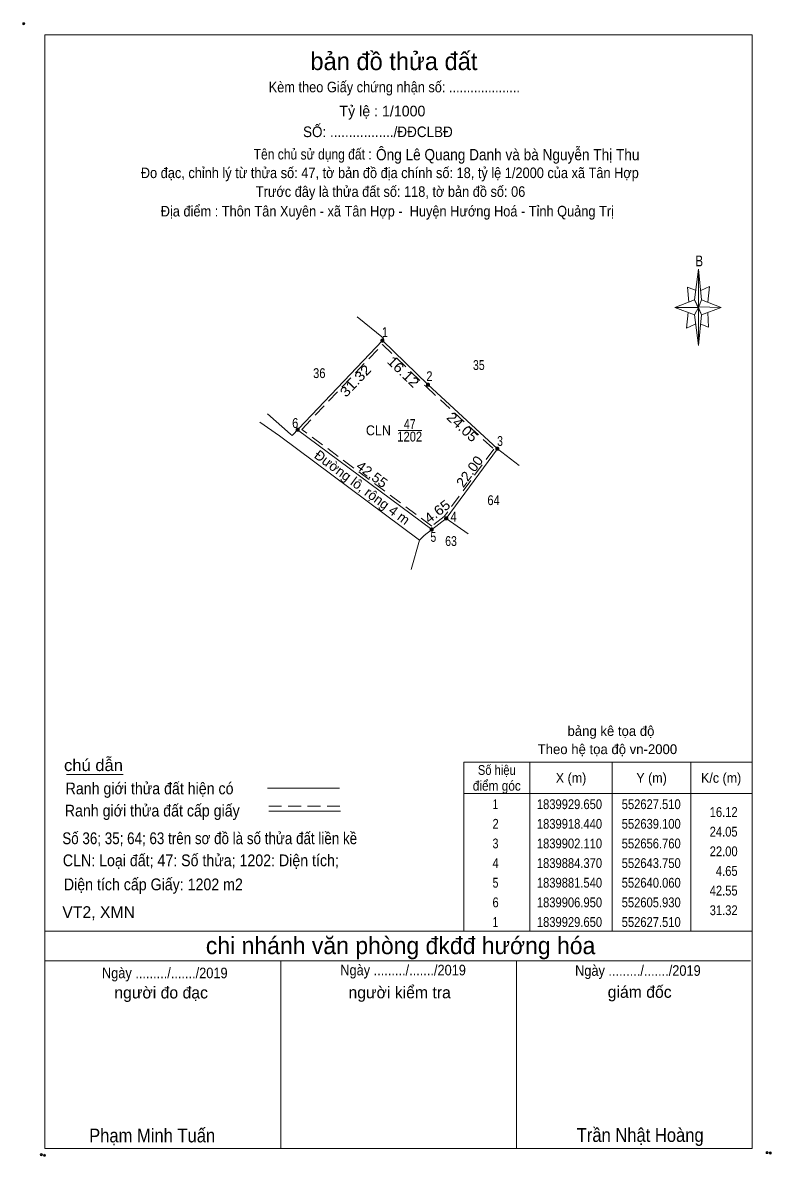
# Model space of a CAD drawing. Header units: metres. Extents: x 552149 to 553435, y 1839651 to 1840026.
# Drawn here: x 553244.7 to 553435.2, y 1839670.5 to 1839959.1 of the extents above; entities that cross this region are included whole.
import ezdxf
from ezdxf.enums import TextEntityAlignment as Align

# ---------------------------------------------------------------- set-up
doc = ezdxf.new("R2010")
doc.units = ezdxf.units.M
doc.header["$LTSCALE"] = 1.1
doc.header["$PDMODE"] = 32
doc.header["$PDSIZE"] = 0.55
doc.linetypes.add('MEDIUM_DASHED', pattern=[4.5, 3, -1.5])
for name, color, linetype, lineweight in [('1', 7, 'MEDIUM_DASHED', 13), ('10', 7, 'Continuous', 13), ('13', 7, 'Continuous', 13), ('17', 7, 'Continuous', 13), ('2', 7, 'Continuous', 13), ('23', 7, 'Continuous', 13), ('5', 7, 'Continuous', 13), ('6', 7, 'Continuous', 13), ('63', 7, 'MEDIUM_DASHED', 13)]:
    doc.layers.add(name, color=color, linetype=linetype, lineweight=lineweight)
for name, color, linetype in [('34', 7, 'Continuous'), ('4', 7, 'Continuous'), ('7', 7, 'Continuous')]:
    doc.layers.add(name, color=color, linetype=linetype)

msp = doc.modelspace()

# ---------------------------------------------------------------- hatches: boundary and pattern name
at = {"layer": '63'}
for points in [[(553336.64, 1839878.18, 1), (553335.84, 1839878.18, 1)], [(553348.23, 1839866.97, 1), (553347.43, 1839866.97, 1)], [(553315.06, 1839855.48, 1), (553314.26, 1839855.48, 1)], [(553365.89, 1839850.64, 1), (553365.09, 1839850.64, 1)], [(553352.88, 1839832.9, 1), (553352.08, 1839832.9, 1)], [(553349.19, 1839830.07, 1), (553348.39, 1839830.07, 1)]]:
    msp.add_hatch(color=256, dxfattribs=at).paths.add_polyline_path(points)

# ---------------------------------------------------------------- linework, layer by layer
at = {"layer": '1'}
msp.add_lwpolyline([(553336.26, 1839877.19), (553347.35, 1839866.46), (553364.56, 1839850.55), (553351.97, 1839833.39), (553348.78, 1839830.95), (553315.71, 1839855.57)], close=True, dxfattribs=at)
at = {"layer": '10'}
for p, q in [((553336.24, 1839878.18), (553336.53, 1839878.83)), ((553314.66, 1839855.48), (553348.79, 1839830.07)), ((553312.83, 1839854.39), (553313.29, 1839854.04)), ((553352.48, 1839832.9), (553365.49, 1839850.64)), ((553365.49, 1839850.64), (553371.05, 1839846.36)), ((553346.86, 1839828.59), (553352.48, 1839832.9)), ((553352.48, 1839832.9), (553358.07, 1839828.98)), ((553343.59, 1839819.88), (553345.71, 1839827.38))]:
    msp.add_line(p, q, dxfattribs=at)
msp.add_lwpolyline([(553365.49, 1839850.64), (553347.83, 1839866.97), (553336.24, 1839878.18), (553313.29, 1839854.04)], dxfattribs=at)
at = {"layer": '13'}
msp.add_line((553340.22, 1839855.32), (553346.29, 1839855.32), dxfattribs=at)
at = {"layer": '17'}
msp.add_line((553255.81, 1839767.73), (553270.29, 1839767.73), dxfattribs=at)
at = {"layer": '2'}
for p, q in [((553336.53, 1839878.83), (553329.84, 1839884.26)), ((553336.53, 1839878.83), (553329.84, 1839884.26)), ((553306.99, 1839859.53), (553312.83, 1839854.39)), ((553358.07, 1839828.98), (553352.48, 1839832.9))]:
    msp.add_line(p, q, dxfattribs=at)
msp.add_lwpolyline([(553343.59, 1839819.88), (553345.71, 1839827.38), (553346.86, 1839828.59), (553352.48, 1839832.9), (553358.07, 1839828.98)], dxfattribs=at)
at = {"layer": '23'}
for p, q in [((553306.99, 1839859.53), (553312.83, 1839854.39)), ((553305, 1839857.37), (553310.02, 1839853.94)), ((553310.02, 1839853.94), (553345.71, 1839827.38)), ((553345.71, 1839827.38), (553346.86, 1839828.59))]:
    msp.add_line(p, q, dxfattribs=at)
at = {"layer": '5'}
for p, q in [((553415.67, 1839888.56), (553416.67, 1839896.36)), ((553415.67, 1839884.76), (553410.67, 1839886.56)), ((553417.47, 1839888.56), (553422.47, 1839886.56)), ((553417.47, 1839884.76), (553416.67, 1839876.96)), ((553419.07, 1839885.36), (553419.27, 1839881.56)), ((553419.27, 1839881.56), (553417.27, 1839882.36)), ((553250.35, 1839727.84), (553430.35, 1839727.84)), ((553250.35, 1839720.24), (553429.95, 1839720.24)), ((553250.35, 1839720.24), (553429.95, 1839720.24)), ((553250.35, 1839720.24), (553429.95, 1839720.24)), ((553310.35, 1839672.44), (553310.35, 1839720.24)), ((553370.35, 1839672.44), (553370.35, 1839720.24))]:
    msp.add_line(p, q, dxfattribs=at)
for points in [[(553250.35, 1839956.04), (553430.35, 1839956.04), (553430.35, 1839672.44), (553250.35, 1839672.44)], [(553416.67, 1839896.36), (553417.47, 1839888.56), (553416.67, 1839886.56)], [(553416.67, 1839886.56), (553410.67, 1839886.56), (553415.67, 1839888.56), (553417.47, 1839884.76), (553422.47, 1839886.56), (553416.67, 1839886.76)], [(553416.67, 1839886.56), (553416.67, 1839876.96), (553415.67, 1839884.76)]]:
    msp.add_lwpolyline(points, close=True, dxfattribs=at)
for points in [[(553416.07, 1839890.96), (553413.87, 1839891.76), (553414.27, 1839887.96)], [(553417.27, 1839890.96), (553419.47, 1839891.96), (553419.07, 1839887.96)], [(553416.67, 1839886.56), (553415.67, 1839888.56), (553410.67, 1839886.56)], [(553416.67, 1839886.56), (553417.47, 1839884.76), (553422.47, 1839886.56)], [(553414.07, 1839885.36), (553413.67, 1839881.36), (553415.87, 1839882.36)], [(553430.35, 1839672.44), (553250.35, 1839672.44), (553250.35, 1839720.24)]]:
    msp.add_lwpolyline(points, dxfattribs=at)
for p in [(553244.95, 1839958.84), (553249.43, 1839670.92), (553250.23, 1839670.76), (553434.15, 1839671.44), (553434.95, 1839671.32)]:
    msp.add_point(p, dxfattribs=at)
at = {"layer": '6'}
for p, q in [((553307.01, 1839764.25), (553325.29, 1839764.25)), ((553307.29, 1839758.39), (553325.57, 1839758.39))]:
    msp.add_line(p, q, dxfattribs=at)
at = {"layer": '6', "linetype": 'MEDIUM_DASHED'}
msp.add_line((553307.29, 1839759.63), (553325.69, 1839759.63), dxfattribs=at)
at = {"layer": '63', "linetype": 'Continuous'}
for p, q in [((553373.75, 1839770.84), (553373.75, 1839727.84)), ((553394.75, 1839770.84), (553394.75, 1839727.84)), ((553414.75, 1839770.84), (553414.75, 1839727.84)), ((553356.95, 1839762.84), (553430.35, 1839762.84))]:
    msp.add_line(p, q, dxfattribs=at)
msp.add_lwpolyline([(553356.95, 1839770.84), (553430.35, 1839770.84), (553430.35, 1839727.84), (553356.95, 1839727.84)], close=True, dxfattribs=at)
at = {"layer": '63'}
for centre in [(553336.24, 1839878.18), (553347.83, 1839866.97), (553314.66, 1839855.48), (553314.66, 1839855.48), (553365.49, 1839850.64), (553352.48, 1839832.9), (553348.79, 1839830.07)]:
    msp.add_circle(centre, 0.4, dxfattribs=at)

# ---------------------------------------------------------------- texts
at = {"layer": '13'}
for s, width, p in [('35', 0.8, (553360.78, 1839870.69)), ('36', 0.85, (553320.17, 1839868.63)), ('47', 0.8, (553343.2, 1839855.67)), ('64', 0.85, (553364.535, 1839836.29)), ('63', 0.8, (553353.7, 1839825.88))]:
    msp.add_text(s, height=2.5, dxfattribs=dict(at, width=width)).set_placement(p, align=Align.CENTER)
at = {"layer": '2', "width": 0.95}
msp.add_text('CLN', height=2.5, dxfattribs=at).set_placement((553338.39, 1839854.07), align=Align.RIGHT)
at = {"layer": '34', "width": 0.9}
msp.add_text('Ông Lê Quang Danh và bà Nguyễn Thị Thu', height=2.88, dxfattribs=at).set_placement((553334.61, 1839924.08))
at = {"layer": '4', "width": 0.85}
msp.add_text('1202', height=2.5, dxfattribs=at).set_placement((553343.19, 1839852.47), align=Align.CENTER)
at = {"layer": '5'}
for s, height, p in [('bản đồ thửa đất', 4.5, (553339.17, 1839947.04)), ('Tỷ lệ : 1/1000', 2.7, (553336.235, 1839935.26)), ('chi nhánh văn phòng đkđđ hướng hóa', 4.374, (553340.86, 1839721.96)), ('người đo đạc', 3, (553279.915, 1839710.68)), ('người kiểm tra', 3, (553340.625, 1839710.72)), ('giám đốc', 3, (553401.72, 1839710.84))]:
    msp.add_text(s, height=height, dxfattribs=at).set_placement(p, align=Align.CENTER)
for s, height, width, p in [('Kèm theo Giấy chứng nhận số: ....................', 2.7, 0.9, (553339.265, 1839941.38)), ('SỐ: ................./ĐĐCLBĐ', 2.7, 0.95, (553335.09, 1839929.98)), ('Tên chủ sử dụng đất :', 2.7, 0.85, (553318.48, 1839924.28)), ('Đo đạc, chỉnh lý từ thửa số: 47, tờ bản đồ địa chính số: 18, tỷ lệ 1/2000 của xã Tân Hợp', 2.7, 0.9, (553338.125, 1839919.54)), ('Trước đây là thửa đất số: 118, tờ bản đồ số: 06', 2.7, 0.9, (553338.31, 1839914.76)), ('Địa điểm : Thôn Tân Xuyên - xã Tân Hợp -  Huyện Hướng Hoá - Tỉnh Quảng Trị ', 2.7, 0.9, (553337.945, 1839909.78)), ('B', 2.755, 0.8, (553416.875, 1839897.08)), ('Ngày ........./......./2019', 2.7, 0.9, (553341.505, 1839716.56)), ('Ngày ........./......./2019', 2.7, 0.9, (553401.265, 1839716.44)), ('Ngày ........./......./2019', 2.7, 0.9, (553280.845, 1839715.82)), ('Phạm Minh Tuấn', 3.5, 0.9, (553277.63, 1839674.04)), ('Trần Nhật Hoàng', 3.5, 0.9, (553401.85, 1839674.16))]:
    msp.add_text(s, height=height, dxfattribs=dict(at, width=width)).set_placement(p, align=Align.CENTER)
at = {"layer": '6'}
for s, width, p in [('chú dẫn', 1.05, (553255.21, 1839768.57)), ('Ranh giới thửa đất hiện có ', 0.9, (553255.61, 1839762.65)), ('Ranh giới thửa đất cấp giấy', 0.9, (553255.39, 1839757.01)), ('Số 36; 35; 64; 63 trên sơ đồ là số thửa đất liền kề', 0.85, (553254.76, 1839749.96)), ('CLN: Loại đất; 47: Số thửa; 1202: Diện tích;', 0.9, (553254.9, 1839744.34)), ('Diện tích cấp Giấy: 1202 m2  ', 0.9, (553255.16, 1839738.22))]:
    msp.add_text(s, height=3, dxfattribs=dict(at, width=width)).set_placement(p)
msp.add_text('VT2, XMN', height=3, dxfattribs=at).set_placement((553254.76, 1839731.16))
at = {"layer": '63'}
for s, width, p in [(' 1', 0.75, (553337.58, 1839879.08)), (' 2', 0.85, (553348.99, 1839867.86)), (' 6', 0.85, (553314.84, 1839855.93)), (' 3', 0.8, (553366.92, 1839851.36)), (' 4', 0.85, (553355.16, 1839832.09)), (' 5', 0.8, (553349.95, 1839826.94)), ('16.12', 0.85, (553426.65, 1839756.89)), ('24.05', 0.85, (553426.65, 1839751.89)), ('22.00', 0.85, (553426.65, 1839746.89)), ('4.65', 0.85, (553426.65, 1839741.89)), ('42.55', 0.85, (553426.65, 1839736.89)), ('31.32', 0.85, (553426.65, 1839731.89))]:
    msp.add_text(s, height=2.5, dxfattribs=dict(at, width=width)).set_placement(p, align=Align.RIGHT)
for s, rotation, width, p in [('16.12', 315.955, 1.15, (553340.671, 1839869.323)), ('31.32', 46.449, 1.15, (553330.297, 1839867.069)), ('24.05', 317.241, 1.1, (553355.721, 1839855.251)), ('42.55', 323.332, 1.05, (553332.844, 1839843.112)), ('22.00', 53.745, 1.05, (553359.438, 1839844.106)), ('4.65', 37.486, 1.1, (553350.949, 1839833.68))]:
    msp.add_text(s, height=2.5, rotation=rotation, dxfattribs=dict(at, width=width)).set_placement(p, align=Align.CENTER)
msp.add_text('Đường lô, rộng 4 m', height=2.5, rotation=323.332, dxfattribs=at).set_placement((553330.339, 1839839.802), align=Align.CENTER)
for s, width, p in [('Số hiệu', 0.85, (553365.35, 1839767.59)), ('X (m)', 0.95, (553384.25, 1839765.59)), ('Y (m)', 0.95, (553404.745, 1839765.59)), ('K/c (m)', 0.95, (553422.45, 1839765.59)), ('điểm góc', 0.9, (553365.35, 1839763.59)), (' 1', 0.75, (553364.645, 1839758.89)), ('1839929.650', 0.85, (553383.85, 1839758.89)), ('552627.510', 0.85, (553404.655, 1839758.89)), (' 2', 0.85, (553364.65, 1839753.89)), ('1839918.440', 0.85, (553383.85, 1839753.89)), ('552639.100', 0.85, (553404.655, 1839753.89)), (' 3', 0.8, (553364.65, 1839748.89)), ('1839902.110', 0.85, (553383.85, 1839748.89)), ('552656.760', 0.85, (553404.655, 1839748.89)), (' 4', 0.85, (553364.645, 1839743.89)), ('1839884.370', 0.85, (553383.85, 1839743.89)), ('552643.750', 0.85, (553404.655, 1839743.89)), (' 5', 0.8, (553364.65, 1839738.89)), ('1839881.540', 0.85, (553383.85, 1839738.89)), ('552640.060', 0.85, (553404.655, 1839738.89)), (' 6', 0.85, (553364.65, 1839733.89)), ('1839906.950', 0.85, (553383.85, 1839733.89)), ('552605.930', 0.85, (553404.655, 1839733.89)), (' 1', 0.75, (553364.645, 1839728.89)), ('1839929.650', 0.85, (553383.85, 1839728.89)), ('552627.510', 0.85, (553404.655, 1839728.89))]:
    msp.add_text(s, height=2.5, dxfattribs=dict(at, width=width)).set_placement(p, align=Align.CENTER)
at = {"layer": '7'}
for s, p in [('bảng kê tọa độ', (553394.41, 1839777.53)), ('Theo hệ tọa độ vn-2000', (553393.505, 1839772.89))]:
    msp.add_text(s, height=2.5, dxfattribs=at).set_placement(p, align=Align.CENTER)

doc.saveas('drawing.dxf')
